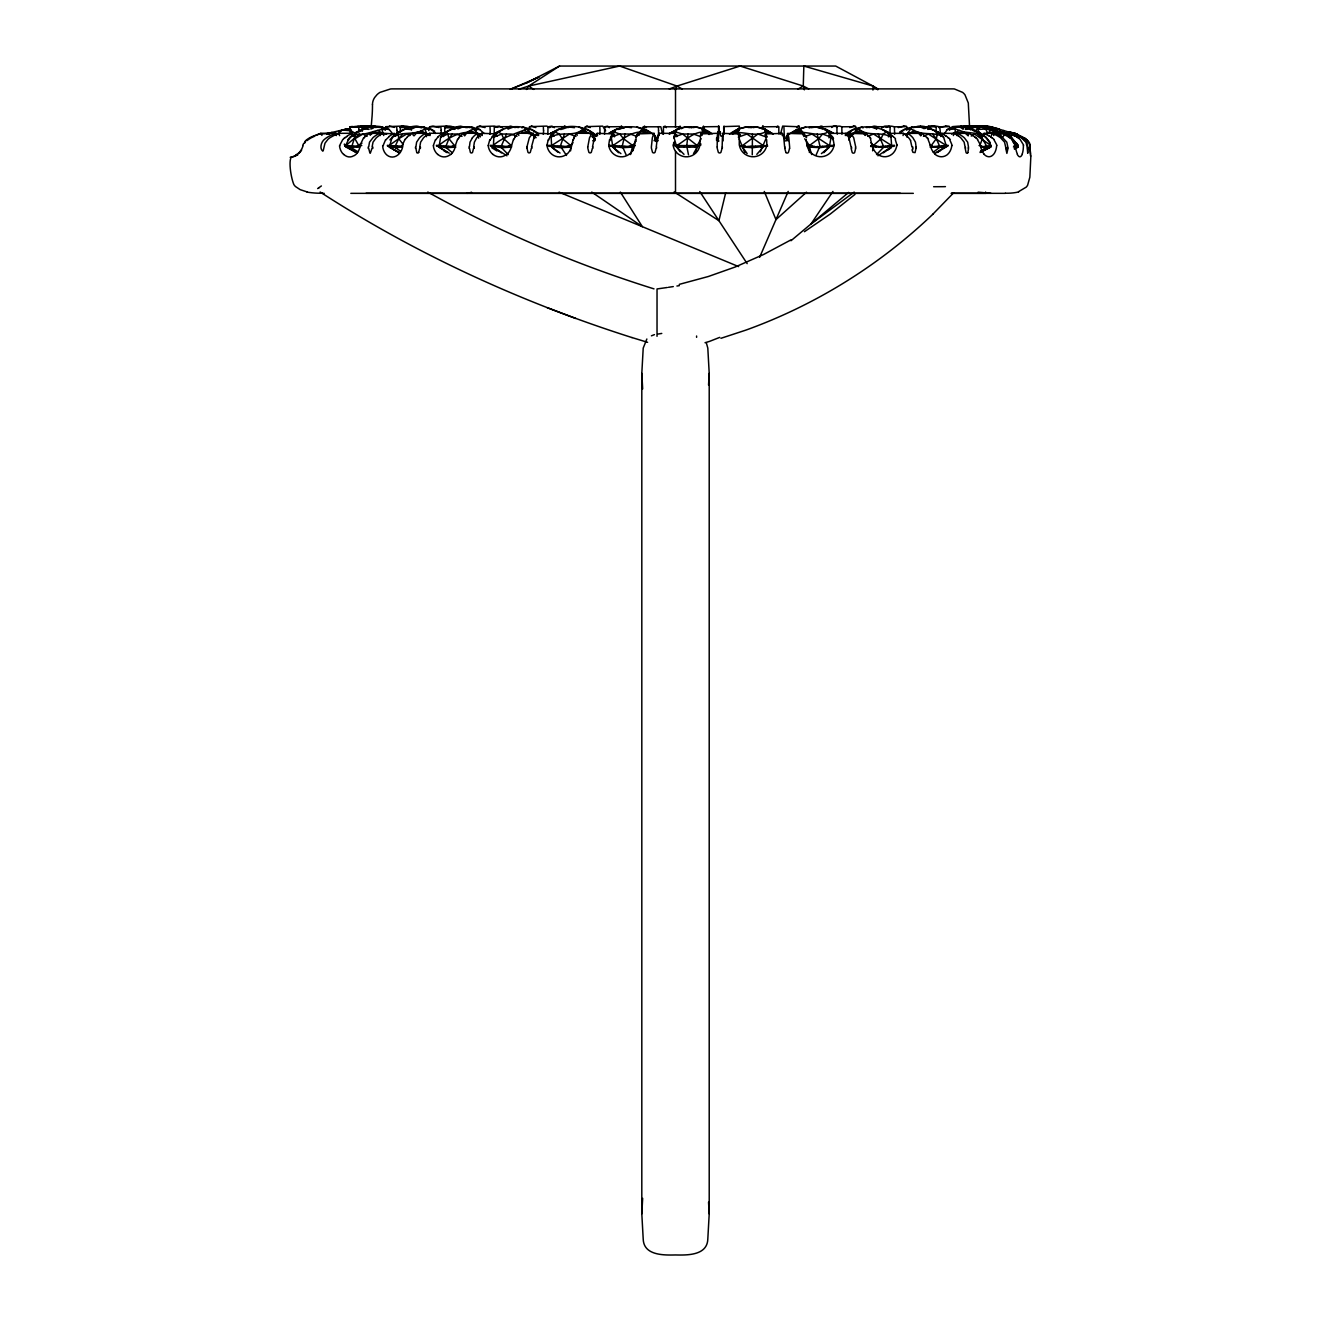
<?xml version="1.0" encoding="UTF-8"?>
<svg xmlns="http://www.w3.org/2000/svg" width="1321" height="1321" viewBox="0 0 1321 1321"><rect width="100%" height="100%" fill="white"/><g stroke="black" fill="none" stroke-linecap="round" stroke-linejoin="round"><path stroke-width="1.5" d="M415.867 146.978L416.627 142.14L419.484 137.896A33.289 21.153 -89.8 0 1 421.366 136.179L422.307 135.436A70.987 45.112 -89.8 0 1 425.593 133.272L426.551 136.707M368.675 146.994L369.517 142.14L373.083 137.549A34.693 24.686 89.7 0 1 374.784 136.212L375.891 135.436A71.961 51.222 89.6 0 1 379.606 133.256L380.266 135.551M724.304 130.185L723.908 134.164M916.097 147.011L915.453 142.156L912.976 137.896A33.603 18.692 89.9 0 0 911.226 136.063L910.499 135.419A71.4 39.713 89.9 0 0 907.808 133.371L921.513 133.355A70.426 44.617 -78.4 0 1 924.221 135.32L925.377 136.311A34.511 21.681 -79.6 0 1 926.335 137.087M822.488 128.5L822.488 126.783L838.191 126.205A41.215 14.729 89.9 0 1 841.527 126.733M678.944 127.691L678.928 128.946M1030.809 156.968L1029.852 177.196L1027.606 185.237A10.948 10.948 0 0 1 1026.202 187.136L1018.541 191.677M744.829 152.509L739.133 138.804M745.061 147.011L745.077 146.119L740.107 145.574L742.534 147.11L752.92 147.655L767.683 146.004M747.653 147.077L745.077 146.119M750.295 147.292L750.295 146.383L765.486 145.574M755.546 147.292L755.546 146.383M760.681 147.011L760.681 146.119M760.269 151.832L766.642 137.12L764.842 129.029C753.152 125.082 739.281 126.139 729.506 134.23M655.711 137.103L654.225 140.819L655.777 138.589L655.431 136.113C642.964 124.488 622.851 123.844 608.998 133.322L616.791 129.029L618.145 129.508M1007.923 148.695L1006.883 153.385L1005.826 148.712M855.727 147.044L853.746 137.896A33.24 11.872 89.9 0 0 852.606 136.063L852.161 135.436M765.371 136.542L765.387 134.263M788.092 140.819L786.606 138.589L787.432 136.707M799.255 130.581L799.403 127.675M855.694 130.581L855.892 127.658M723.627 134.247L724.04 126.222A41.512 1.552 89.9 0 0 723.71 126.965M739.199 130.185L739.281 127.691M783.947 127.262L784.393 138.589M778.845 127.262L778.796 130.35A10.172 1.8 89.4 0 0 779.01 134.015M872.933 90.043L873.032 86.063L835.698 66.05L559.543 66.05L526.303 83.041L510.269 89.333L539.067 77.047L526.303 83.041M804.34 89.845L803.267 86.063L803.845 66.05L873.032 86.063L878.25 89.134M876.847 128.93L876.896 127.658M739.331 136.443L739.38 134.28M739.364 135.502L739.347 136.096A70.574 3.22 -82.7 0 0 739.314 133.966L722.769 133.355A68.857 2.592 89.9 0 0 722.587 135.353L722.554 135.947M827.474 131.406L824.354 129.524L825.642 129.029L828.217 131.951L833.419 133.322C819.565 123.893 799.453 124.554 786.969 136.129L786.556 140.72L785.037 140.918M722.141 146.945L722.422 137.896A33.372 1.255 89.9 0 1 722.537 136.162M968.541 148.546L967.831 152.625M362.301 131.225L361.971 127.278M700.246 139.646L699.866 144.93A5.565 1.998 -77.8 0 1 699.816 145.64A13.887 13.771 -73.3 0 1 694.103 154.441A13.524 13.441 -72.9 0 1 678.73 154.375A13.705 13.623 -62.3 0 1 675.493 151.205L675.51 193.345M656.256 146.928L657.363 137.896A34.66 6.374 89.9 0 1 658.023 135.865L658.172 135.452A68.824 12.649 89.9 0 1 659.063 133.338L675.378 133.355L674.816 134.792M906.784 130.185L907.015 127.675M592.518 146.928L594.334 137.896A35.238 10.948 89.9 0 1 595.523 135.749L595.688 135.452A68.989 21.433 89.9 0 1 597.241 133.322L613.043 133.9M739.298 137.169L739.265 144.914A5.515 2.295 77.4 0 0 739.446 145.624A13.837 13.738 55.1 0 0 745.226 154.359A14.019 13.986 52.9 0 0 760.929 154.359A13.837 13.821 42.7 0 0 766.741 145.624A5.515 2.84 -76.6 0 0 766.923 144.897M834.145 144.881L833.237 139.646M949.667 130.168L949.931 127.658M782.379 133.421L765.387 133.9M972.636 129.92L972.933 127.262M372.076 146.994L373.034 142.14L376.204 137.896A33.603 23.927 89.5 0 1 378.318 136.179L379.375 135.436A71.879 51.189 89.5 0 1 383.073 133.256L394.385 133.9M531.488 146.928L533.948 137.896A35.32 14.878 89.9 0 1 535.55 135.749L535.781 135.452A69.319 29.194 89.9 0 1 537.895 133.322L553.086 133.9M787.465 133.9L786.92 139.382M970.423 129.92L970.72 127.262M473.661 146.961L474.388 142.156L476.699 137.896A33.603 17.668 89.9 0 1 478.351 136.096L479.028 135.436A70.096 36.872 89.9 0 1 481.703 133.289L495.953 133.9M706.289 342.667L707.808 348.1L709.212 373.364L709.212 1213.85L707.808 1239.098C707.263 1255.495 687.366 1255.247 675.51 1254.95C663.637 1255.247 643.74 1255.495 643.211 1239.098L641.808 1213.85L641.808 373.364L643.211 348.1L646.861 339.002M641.808 1213.85L642.667 1198.329M708.551 385.038L709.212 373.364M782.362 133.9L782.247 135.551M419.748 146.978L420.623 142.14L423.463 137.896A33.19 21.103 -89.9 0 1 425.329 136.195L426.287 135.436A70.921 45.112 -90 0 1 429.573 133.272L442.75 133.272L443.526 136.558M916.047 148.398L915.057 152.625L912.943 152.344A4.326 3.517 87.4 0 1 912.497 151.155L912.25 150.148M400.412 131.654L400.197 127.278M570.622 150.842L570.705 145.574L572.984 142.751M841.824 127.262L841.956 134.247M837.052 127.262L836.92 130.35A10.188 3.897 89.3 0 0 837.283 134.148M978.448 130.152L978.234 126.684M786.606 138.589L786.672 137.12M786.87 137.681L787.481 135.799M787.316 140.439L786.887 138.49M809.377 152.509L809.443 145.541L804.704 138.804M811.986 147.011L812.052 146.103L806.834 145.574L809.327 147.11L819.813 147.655L833.287 145.987M814.628 147.077L833.336 145.31M817.253 147.292L817.319 146.383M822.356 147.292L822.405 146.383M827.128 147.011L827.194 146.103M823.759 152.708L829.324 147.11L831.041 137.12L828.217 131.951C817.385 138.061 805.579 129.64 794.466 133.322L800.047 129.029L805.727 126.965M831.388 146.466L831.454 145.574M717.419 136.08L717.468 135.436A68.857 2.543 -89.9 0 1 717.65 133.289L700.972 133.9M855.661 148.48L854.637 152.559A1.684 1.569 87.6 0 1 852.227 152.576L851.153 148.48M925.162 128.5L924.783 126.684M963.158 129.293L963.422 126.799L970.192 126.684A39.63 35.485 -87.7 0 0 961.127 126.139M371.994 148.348L370.359 153.038M501.419 152.856L493.36 147.126L493.856 137.136C503.334 123.447 525.031 124.422 537.597 132.909M663.39 134.247L663.472 127.262M700.378 137.351L700.411 137.054A33.405 3.732 84.3 0 1 700.46 136.79M350.626 134.61L350.973 130.762L347.836 128.731L326.931 133.603M789.562 148.398L788.439 152.46A1.701 1.684 83.7 0 1 785.863 152.476M752.26 154.788L752.458 134.032M419.649 148.348L418.691 152.427M473.562 148.299L472.538 152.377A1.668 1.42 -88.3 0 1 470.375 152.41L469.467 148.299M722.059 148.266L720.919 152.344A1.684 1.684 0 0 1 718.343 152.377L717.22 148.266A32.034 31.407 75 0 1 717.286 146.945M656.174 148.233L655.034 152.328A1.668 1.635 -85.1 0 1 652.508 152.328L651.418 148.233A31.968 31.902 40 0 1 651.369 146.928L652.326 137.896A34.627 6.341 -89.9 0 1 652.987 135.865L653.135 135.452A68.841 12.599 -89.9 0 1 654.044 133.338L637.861 133.9M531.405 148.233L530.315 152.311A1.668 1.519 -87.9 0 1 527.987 152.328L526.996 148.233M592.435 148.216L591.313 152.295A1.668 1.585 -87.1 0 1 588.869 152.311L587.828 148.216A31.902 31.754 -59.5 0 1 587.696 146.928M894.433 127.262L894.647 134.247M804.159 133.867L787.481 133.388A71.367 10.485 89.9 0 1 788.158 135.32L788.389 136.08A33.553 4.937 89.9 0 1 788.852 137.879L789.628 147.011A32.265 32.199 -38.4 0 1 789.611 148.398M985.284 129.293L985.631 126.799L989.479 126.799M804.192 133.421L804.208 133.388A70.574 17.173 -81.3 0 1 805.034 135.386L805.364 136.162M890.172 127.262L889.991 130.35A10.172 5.895 89.2 0 0 890.486 134.197M700.444 136.69L700.609 135.32M766.857 144.914L766.659 139.646M804.109 134.263L803.812 136.542M738.505 135.403L738.472 129.029L731.801 133.322C742.798 130.3 754.357 137.665 765.321 131.968L771.926 133.322L764.842 129.029L773.148 134.23M828.977 137.879L829.538 133.355L845.655 133.355L845.324 135.551M846.794 133.636L845.902 133.784C858.518 124.174 876.781 125 889.809 133.322L886.54 131.951L883.171 134.032L881.057 138.688L873.396 145.541L872.62 150.825M870.622 146.466L875.84 147.011L875.955 146.103L870.737 145.574M875.84 147.011L894.581 145.31M878.415 147.077L880.892 147.292L881.008 146.383M880.892 147.292L885.549 147.292L885.664 146.383M885.549 147.292L887.778 146.383M887.695 147.077L889.776 146.103M883.435 152.84L891.427 147.11L891.625 145.541L890.981 137.12L886.54 131.951L881.619 129.029M877.937 155.795L893.194 145.574M723.066 140.918L722.769 133.355M939.809 127.262L940.585 135.518M936.292 127.262L936.028 130.35A10.188 7.695 89.1 0 0 936.275 132.942M370.986 129.21L372.093 116.05A163.87 163.821 90 0 0 372.489 104.607M604.556 134.247L604.704 127.262M988.405 128.599L988.62 127.262M989.181 128.599L989.379 127.262M688.01 134.032L686.738 146.103L688.489 154.788M716.56 140.439L716.593 137.896M471.382 127.922L471.531 126.948L479.655 129.508L484.13 133.471M990.816 128.401L991.08 126.783L990.023 126.618M889 134.247L888.439 136.889M547.835 134.247L548.017 127.262M865.965 133.867L850.559 133.355M899.601 132.083C910.995 124.24 926.104 126.172 937.91 131.951L936.308 138.688L930.116 147.11L948.181 145.31M932.643 147.011L935.152 146.383M935.037 147.06L937.415 146.383M937.266 147.292L941.295 147.292L941.46 146.383M941.295 147.292L943.211 146.383M943.078 147.06L944.796 146.103M937.084 152.361L945.935 147.11L946.216 145.541L943.574 137.12L937.91 131.951L939.314 133.322M935.218 153.12L947.289 145.558M359.989 145.409L363.539 137.896M866.031 133.421L866.048 133.388A70.525 32.431 -80.3 0 1 867.914 135.336L868.607 136.162M455.299 145.624L457.528 139.283M639.034 135.403L639.678 131.968L642.336 129.029L645.622 129.508L650.328 132.711M635.434 139.663L634.608 144.963A5.565 1.238 -78.5 0 1 634.542 145.64A13.904 13.425 -82.4 0 1 629.044 154.474M903.052 135.551L903.547 133.355L889.132 133.388A70.558 32.414 80.2 0 1 891.543 135.353L892.468 136.162M907.808 133.388L906.85 137.07M865.882 134.247L865.618 135.419M494.12 134.247L494.335 127.278M958.352 135.914L957.576 135.403A71.598 52.823 -89.9 0 0 954.01 133.355L941.625 133.355L940.767 136.525M761.722 128.715L762.696 126.073M991.13 146.466C991.658 144.534 983.732 147.737 981.107 146.103L980.909 147.011L986.242 147.655L990.568 147.11L991.344 145.69M984.69 147.292L984.905 146.383M987.728 147.292L987.926 146.383M989.908 147.011L990.106 146.103M980.066 152.509L990.568 147.11L990.915 145.541C984.921 130.531 965.535 124.785 950.806 127.955L960.004 126.965L962.398 128.665M402.377 145.112L405.035 139.299M447.324 152.377L438.985 147.126L440.653 137.136C447.819 127.708 460.534 126.585 471.531 126.948L480.415 136.657M725.675 192.866L718.921 220.673L674.172 191.925M718.591 126.601L702.921 126.799M723.71 126.601L739.331 126.122L739.463 128.715M956.883 135.551L957.527 133.355L968.739 133.355A70.244 56.39 -72.4 0 1 972.306 135.303L973.412 136.03A35.634 28.517 -74 0 1 975.113 137.136M444.599 134.247L444.88 127.278M954.01 133.421L953.366 135.551M957.51 133.421L957.527 133.388A71.582 52.774 89.9 0 1 960.961 135.303L961.952 135.964A33.735 24.868 89.9 0 1 964.413 137.879L967.666 142.156L968.557 147.457M1013.455 147.011L1018.26 145.558L1008.286 134.032L983.947 126.965L977.094 127.609M1018.26 146.119L1016.724 147.655L1016.163 146.383M1017.038 146.004L1016.41 144.782L1017.847 147.11L1014.396 148.844M1016.724 147.655L1017.137 146.103L1008.286 134.032L995.704 131.968L980.76 126.965L976.533 129.508L985.615 129.029L987.877 133.322L995.704 131.968L1002.705 137.12L1005.083 134.032L1012.266 138.688L1018.26 145.558L1017.847 147.11L1014.346 148.794M1017.451 147.292L1018.26 145.558M921.282 134.263L920.952 135.436M673.826 137.896L674.783 134.924M1014.462 143.51L1014.71 142.618L1016.823 143.328M695.754 152.509L697.207 145.558L701.104 138.804M780.546 133.999L782.659 126.106L799.453 126.799M630.596 154.557L632.742 145.574L635.731 141.347M625.031 134.032L622.274 146.119L626.104 154.788M1007.923 147.556L1006.8 142.156L1002.837 137.896A34.627 31.027 89.8 0 0 999.535 135.799L998.659 135.32A71.45 64.019 89.8 0 0 994.465 133.338L1001.219 133.338A69.963 65.472 -56.9 0 1 1005.562 135.303L1007.378 136.311A34.263 32.084 -61.6 0 1 1008.831 137.186L1009.409 137.582A26.304 24.538 -71.9 0 1 1009.838 137.879L1010.251 138.21M991.46 135.551L992.253 133.338A71.433 64.035 -89.9 0 1 996.43 135.303L997.289 135.782A34.693 31.093 -89.8 0 1 1000.624 137.879L1004.571 142.156L1005.76 147.556M994.449 133.438L993.673 135.551M444.517 134.544L444.203 135.419M636.078 137.219L636.805 135.32M609.542 139.663L608.75 144.963A5.565 3.567 75.4 0 0 608.882 145.624M751.005 127.939L751.335 126.965M1007.973 135.766L1008.914 133.338L1011.572 133.322M968.458 134.247L968.045 135.419M1001.202 133.404L1000.575 135.039M1003.828 130.498L1002.837 133.305L998.544 129.029L991.328 126.948L987.695 127.443M573.165 139.283L571.679 145.624A13.937 12.896 -85 0 1 566.478 154.507M1017.153 135.386L1016.988 135.32A71.251 70.442 -89.7 0 0 1012.381 133.338L1012.365 133.322A71.384 70.558 -89.5 0 1 1017.005 135.303L1018.276 135.947A33.702 33.322 -89.5 0 1 1021.612 137.896M991.163 129.408L998.544 129.029L1013.157 133.338A71.284 70.475 89.5 0 1 1017.781 135.303L1019.036 135.931A33.768 33.372 89.5 0 1 1022.388 137.896L1026.747 142.156L1028.002 147.49M1013.108 133.404L1013.141 133.371A71.417 70.591 89.7 0 1 1017.781 135.303M1014.891 133.537L1023.148 137.153M680.298 151.849L676.781 147.126L673.875 137.12L676.963 129.029C688.621 125.181 702.359 125.924 712.151 133.916M796.629 127.576L798.132 126.089M1012.216 133.718L1011.49 135.551M399.503 152.939L389.332 147.126L392.155 137.136C402.822 126.486 421.564 123.381 434.708 131.208M1022.322 154.062L1022.223 154.342A14.713 4.293 86.8 0 1 1021.81 155.201A15.588 4.574 86.7 0 1 1017.797 155.234A14.68 4.31 86.7 0 1 1017.319 154.375M1014.792 133.817L1014 135.716M776.731 127.262L777.557 126.106L778.73 126.667L763.34 126.799M1012.943 133.883L1012.266 135.551M702.045 135.403L703.185 129.029L705.232 129.508M982.741 136.492L983.848 133.338A70.162 56.473 71.9 0 1 987.86 135.303L988.967 135.931M675.361 89.845L676.979 86.063L740.123 66.05L803.267 86.063L808.7 88.887M759.625 257.314L788.191 191.396M548.232 139.663L547.059 144.996M564.397 134.032L560.401 146.119L566.494 155.465M513.473 139.283L511.59 145.624A13.953 12.236 -86 0 1 506.703 154.54M357.017 152.955L346.185 147.159L345.854 145.591C351.171 128.731 374.091 123.084 389.2 129.491L392.42 133.454M980.083 144.881L982.428 138.688L979.175 131.951L978.201 133.322M816.196 154.788L819.912 146.103L817.237 134.032M610.583 137.219L611.656 135.32M574.14 137.087L575.163 135.419M489.827 139.663L488.308 145.046A5.532 4.392 71.8 0 0 488.39 145.624M618.542 152.724L612.911 147.126L611.243 137.12L615.454 130.498M943.574 137.12C934.74 131.456 923.429 135.799 914.281 130.498L905.991 135.551L912.051 126.965L911.49 127.955M693.508 153.632L697.257 147.126L699.717 145.574L674.503 145.574L676.781 147.126L697.257 147.126M344.731 145.574L356.819 152.724M506.455 134.048L501.32 146.119L501.518 147.688L508.288 154.607M817.996 127.576L820.803 126.139A53.484 16.513 -85.4 0 1 822.289 126.304M526.468 89.481L528.648 86.063L559.543 66.05M943.97 134.478L947.256 129.524L953.712 126.965L955.331 129.029L963.967 131.951L980.809 134.032L985.978 137.12L990.288 142.618M435.418 139.679L433.519 145.079A5.499 4.739 67.9 0 0 433.602 145.624M832.94 191.429L811.061 223.91L854.208 192.073M464.678 135.848L467.386 131.968L473.512 129.029L479.655 129.508M549.833 136.955L551.022 135.419M557.842 152.163L551.699 147.126L551.138 137.136C560.005 121.416 585.153 124.719 596.58 135.799M452.31 134.032L448.925 138.705L445.986 146.119L446.234 147.688L452.228 152.658M514.909 136.938L516.164 135.436A69.237 32.876 83.9 0 1 518.36 133.272L533.238 133.305L534.295 138.127M472.357 137.896L470.028 142.14L469.417 146.961M385.6 139.679L383.321 145.095A5.466 5.003 63.5 0 0 383.371 145.624M347.72 139.894L349.949 137.153L355.778 134.048C367.486 136.063 377.773 127.576 389.2 129.491M849.832 127.576L853.63 126.139M723.297 135.502L723.148 135.683A1.701 1.618 2.5 0 1 720.589 135.7L719.268 130.713M389.877 139.877C398.315 129.541 414.1 136.657 424.602 129.029L431.587 129.508L435.402 133.471M402.674 134.032L398.711 138.705L389.035 145.574L387.334 145.327M414.067 135.848L417.419 131.968L430.382 134.247M756.817 154.342L763.125 147.11M491.858 136.905L493.311 135.436A69.567 32.513 -84 0 1 495.854 133.206M953.646 192.8L932.626 214.431M459.378 136.856L460.847 135.436A69.963 40.34 82.5 0 1 463.621 133.272L477.36 133.289L478.681 138.127M359.345 134.048L345.854 145.591L344.451 144.815M876.533 154.59L883.237 147.655L883.435 146.103L878.333 134.032M990.651 130.498L987.893 133.305L980.793 134.924M305.234 141.05L305.762 140.521A25.793 25.396 -81.8 0 1 312.103 136.608L320.805 133.272L335.303 133.272L336.409 135.568M371.052 134.56L373.612 131.968L386.657 134.247M593.988 139.927L595.011 138.887L592.221 136.657L595.011 138.887L595.177 140.439L592.7 140.736M900.146 133.487L904.241 129.524L910.896 129.029L914.281 130.498M869.218 127.576L874.007 126.139A53.368 27.89 -84.6 0 1 876.533 126.486M364.497 136.938L366.297 135.436M345.854 145.591L357.099 146.152L361.937 143.18M932.824 214.25C879.39 265.306 815.272 305.151 745.721 330.167L720.936 338.308M437.878 136.905L439.612 135.436A70.244 40.125 -82.9 0 1 442.75 133.223M837.233 126.733L837.052 126.899A10.023 3.517 -89 0 0 836.507 127.477M394.5 135.7L401.65 130.498M806.487 192.206L775.972 219.6L764.281 191.446M353.731 135.7L356.455 133.322L356.356 131.968L351.419 147.704L357.958 151.849M949.089 128.715L952.788 126.585L958.683 126.139A53.88 46.351 -77.9 0 1 962.695 126.667L963.422 126.799M343.708 138.54L345.243 137.301M407.281 136.955L407.941 136.41A42.008 29.194 83.9 0 1 408.668 135.832L409.229 135.436A70.987 49.306 84 0 1 412.713 133.239L425.626 133.388M898.28 127.576L903.713 126.122M790.982 240.736L848.676 192.387M821.398 153.616L829.324 147.11M854.951 194.435L830.331 213.985L804.439 231.703M658.585 126.667L660.814 126.783L662.548 133.867M663.621 126.667L665.206 126.139L666.263 127.724M846.051 135.023L853.102 129.524L858.27 129.029L861.639 126.965L863.026 127.955M388.721 136.724L389.183 136.36A41.711 28.567 -83 0 1 389.745 135.964L390.521 135.436A71.384 48.993 -83.4 0 1 394.219 133.206M581.356 130.498L583.288 129.029L587.597 129.508L596.762 136.113L581.356 130.498C572.406 136.74 560.352 131.241 551.138 137.136M933.27 152.196L939.297 147.655L939.578 146.086L936.308 138.688L932.56 134.015M809.443 145.541L818.673 138.688L822.537 134.032L831.041 137.12L833.237 139.861M321.383 185.947L318.691 187.896M521.96 127.922L523.281 126.948L526.584 129.029L535.979 137.78L530.547 133.322L524.107 130.498M357.76 132.381L360.352 130.498M915.354 127.311L920.44 126.965L924.155 128.665M888.224 149.818L891.411 147.605M319.154 187.565L317.634 188.589M792.154 132.727L796.827 129.524L800.047 129.029L802.623 131.951L803.218 135.403M297.836 154.706L297.902 154.673A34.808 21.962 -89.2 0 1 291.297 157.116M436.392 145.327L438.737 145.574C450.676 135.535 466.363 128.154 481.818 134.709M742.551 145.558L757.907 134.032L766.642 137.12M295.887 154.986L296.73 154.375A16.958 10.684 -88.5 0 0 302.988 146.053M882.527 127.064L884.641 126.189A41.859 23.266 -88.4 0 1 889.76 126.552M886.787 127.047L888.917 126.189A41.909 23.316 89.9 0 1 893.987 126.733M490.24 145.327L493.162 145.574C502.905 136.69 515.19 134.015 526.584 129.029L531.802 129.508L538.819 135.006M455.035 129.342L452.013 129.029L443.806 133.322L445.887 131.968L447.869 134.032L448.925 138.705L455.778 147.126L446.234 147.688L436.508 146.02M676.732 145.558C686.854 139.745 696.596 128.22 709.509 133.322L703.185 129.029L696.349 126.965L693.31 127.609M548.116 145.327L551.534 145.574L569.483 134.032L575.923 136.509M938.571 127.559L945.671 126.139M608.931 145.327L612.795 145.574C623.396 139.035 634.344 128.335 647.868 133.322L642.336 129.029L636.722 126.948M328.302 134.362L331.307 132.463L338.407 133.603L341.759 129.97L350.973 130.762L356.109 133.883M971.265 136.08L974.518 134.032L990.915 145.541L980.314 151.618M347.142 136.013L348.298 135.32A71.681 50.198 -70.1 0 1 352.162 133.305L353.12 136.443M959.657 130.498L951.566 134.115M669.252 134.23L677.029 129.508L685.5 126.965L690.206 127.691M980.958 150.776L986.242 147.655L986.589 146.086L982.428 138.688L977.656 134.015M372.126 128.632L375.048 126.932L384.213 127.906L382.182 126.932L382.694 133.322L377.608 130.498M700.345 136.509L693.426 134.032L682.577 134.032L675.741 131.968L669.598 133.322L677.029 129.508M936.853 152.625L940.337 150.611M619.863 126.7L604.671 126.799L607.61 126.139L609.394 127.708M798.016 89.052L803.267 86.063M791.031 239.844L763.488 254.54L735.137 267.024L708.337 276.502L679.242 284.378M443.806 133.322L448.942 130.498M359.626 131.605L364.348 129.029L369.087 129.375M809.212 127.955L811.011 126.965M551.534 145.574L565.504 146.416L570.705 145.574L562.267 138.705L559.328 134.032L554.87 131.968L550.675 133.322L558.733 129.029L561.194 129.508M965.04 127.576L973.61 126.139L971.15 126.089M516.99 136.36L511.277 134.048L501.65 134.048L498.331 131.968L495.127 133.322L503.318 129.029M947.14 146.466L948.065 145.987M959.905 127.41L965.288 126.089L978.894 126.799M981.47 151.766L990.568 147.11M495.144 133.305L500.824 130.498M412.515 128.649L415.983 126.948L421.416 127.543M719.763 337.367L709.806 341.28A149.174 149.174 0 0 1 705.034 342.7M923.445 136.344L928.382 134.032L946.216 145.541M550.692 133.305L556.802 130.498M314.233 136.129L315.108 135.733M585.302 126.667L602.739 126.139L605.645 130.845M926.401 126.932L928.729 126.222M890.981 137.12C881.751 131.307 869.912 136.426 860.731 130.498L846.579 135.568M440.653 137.136L447.869 134.032L456.769 134.032L462.02 136.36M458.057 128.864L462.631 126.948L467.882 127.543M669.615 133.305L676.352 130.498M971.629 127.262L976.896 126.106L989.198 126.502M975.113 127.344L976.681 126.733M315.884 135.403L319.038 134.181M794.482 133.305L801.335 130.498M731.817 133.305L738.703 130.498M867.781 136.344L873.511 134.032L891.625 145.541M335.517 133.272L330.861 135.32A45.096 41.479 88.9 0 0 328.004 136.839L326.37 137.896A20.971 19.303 88.5 0 0 324.966 138.953C321.317 141.231 319.236 148.365 322.687 151.106A1.734 1.106 -88.4 0 0 323.216 150.71L324.983 143.196L327.922 139.366A20.393 18.742 88.9 0 1 329.771 137.879L330.316 137.533A60.469 55.614 88.7 0 1 338.936 133.338L352.162 133.272M562.729 126.667L547.967 126.799L551.93 126.139L554.391 127.691M651.418 335.831L654.44 334.626M493.856 137.136L501.65 134.048L503.714 138.705L511.326 145.574L511.541 147.126L501.518 147.688L490.322 146.02M343.064 130.234L347.836 128.731L351.006 129.557M930.281 126.766L932.197 126.238M669.301 88.986L676.979 86.063L682.247 89.052M508.502 128.864L513.654 126.948L518.641 127.543M805.216 136.492L811.953 134.032L829.423 145.541M611.243 137.12L619.747 134.032L630.315 134.032L637.036 136.509M673.875 137.12L682.577 134.032L697.207 145.558M319.368 134.065L330.977 133.371M738.29 137.12L746.992 134.032L763.142 145.558M529.49 126.667L546.762 126.089L549.718 127.691M563.06 128.864L568.674 126.948L574.519 127.691M893.079 146.466L894.499 146.004M518.872 89.217L528.648 86.063L619.648 66.05L676.979 86.063M619.747 128.996L626.154 126.948L631.521 127.691M977.078 126.634L976.087 126.948A10.056 9.841 -74.3 0 0 974.733 127.576M508.139 126.667L494.285 126.783L499.272 126.139L502.294 127.708M972.883 126.783L980.248 126.139A54.409 53.022 -71.5 0 1 981.998 126.205M477.261 126.667L494.302 126.089L497.637 127.394M454.49 127.708C447.291 122.969 434.824 130.531 457.627 126.667A53.748 32.53 89.3 0 1 460.649 126.172L466.197 127.576M608.998 133.322L614.133 131.968L619.747 134.032L623.562 138.705L632.742 145.574L635.351 145.591M338.704 131.373L341.611 130.614M904.802 134.247L908.485 133.322M644.4 126.122L646.431 127.592M326.782 134.247L330.267 133.421M385.914 126.667L402.426 126.073L407.066 127.41M1005.942 132.86L1009.855 131.968L1017.071 134.032L1021.331 137.533L1016.757 134.032L1009.095 131.968L1004.406 132.975M438.737 145.574L450.61 146.416L455.514 145.574M493.162 145.574L506.224 146.416L511.326 145.574M612.795 145.574L627.508 146.4L632.742 145.574M367.089 136.377L362.912 134.048L354.936 138.722L359.642 147.159L346.185 147.159M366.924 126.766L371.366 126.667A55.086 43.593 79.2 0 1 374.784 126.056L380.431 126.552L383.982 128.698M913.075 127.625L916.246 126.965M389.035 145.574L401.799 146.136L401.964 147.027L395.54 147.688L387.466 146.02M621.332 126.122L624.123 127.922M961.143 126.288L959.36 126.7A10.469 9.874 65.6 0 0 958.468 126.915M364.794 126.601L349.636 126.783L359.048 126.7A46.252 42.52 89 0 1 367.337 126.04L372.819 127.51M369.104 126.783L362.499 126.667A44.187 40.604 85.9 0 1 371.498 126.106L375.725 127.262M752.937 127.625L756.801 126.965L765.437 129.524M361.888 126.783L369.484 126.073L375.015 127.097A10.766 10.419 -13 0 1 375.94 127.592M950.806 127.955L956.85 126.965M658.106 334.031L661.771 333.437M676.913 286.03L679.341 285.65M587.003 126.122L590.14 127.592M673.281 286.591L668.443 287.317M570.854 147.126L560.55 147.688L548.198 146.02M908.501 133.322L917.666 131.951L920.754 135.832M667.221 287.499L657.032 288.952L657.032 336.31M291.214 157.232C288.506 161.608 290.967 177.691 293.856 184.544A11.229 11.229 0 0 0 295.491 186.542L300.164 189.646L307.132 191.925M632.891 150.726L632.858 147.126L622.389 147.671L608.964 146.004M810.978 127.708L816.312 126.965L822.735 129.012M978.811 127.443L982.362 126.965M564.694 126.122L568.344 127.592M350.709 126.684L349.768 127.278A16.975 16.645 71.4 0 1 350.494 130.3L350.362 132.331A7.001 6.985 -5.2 0 1 350.263 132.81M350.527 126.7L351.485 126.799M350.841 126.667L352.492 126.469M866.345 127.559L871.315 126.965L876.483 128.88M531.719 126.122L535.847 127.592M978.745 127.543L983.947 126.965M479.985 126.122L485.055 127.592M927.722 129.359L931.156 129.029L937.679 132.463M979.158 126.238L982.312 126.073M703.482 126.073L704.093 127.576M290.191 157.348L290.257 157.348A36.328 23.151 89.1 0 0 295.937 155.201M733.832 133.636L731.95 133.784L737.085 129.524L745.886 126.965L749.304 127.625M965.337 129.392L970.539 129.029L975.129 131.605M947.256 129.524L955.331 129.029L955.033 133.322L963.967 131.951L968.21 135.832M988.224 129.326L993.326 129.029L998.065 132.249M389.563 126.089L394.748 127.394M680.034 126.073L681.586 128.715M1014.875 133.322L1013.603 133.322L1015.271 133.438M981.536 126.073L979.455 126.139L983.369 126.106M989.809 126.799L990.948 126.766M1005.38 193.345L951.384 193.295M1011.292 133.338L1012.365 133.322M747.669 146.383L750.295 146.383M643.129 126.799L658.436 126.799M663.456 126.799L678.944 126.799M841.857 126.799L855.628 126.667M890.222 126.799L876.566 126.684M894.713 126.799L906.619 126.667M925.311 126.799L936.044 126.733M939.875 126.799L949.485 126.684M366.346 135.551A71.466 49.075 68.9 0 1 369.682 133.322L379.622 133.371M718.343 133.289L720.886 133.289M575.147 135.336A68.775 25.495 84.1 0 1 576.798 133.272L592.386 133.322L594.235 140.637M984.36 133.338L992.253 133.338M366.049 193.295L900.311 193.295M350.825 193.345L913.323 193.345M951.269 193.345L986.077 193.345L985.565 192.024M990.915 193.295L978.101 192.172M324.19 193.345L322.06 193.328M991.328 126.948L999.303 129.029M359.312 145.591L361.772 145.607M358.156 126.073L365.752 127.113M933.633 186.723L942.699 186.69A64.135 2.064 1.1 0 0 945.44 186.624M988.091 126.37L982.609 126.106M984.624 126.089L984.442 126.089A22.424 22.341 78.4 0 0 979.555 126.387A22.259 22.16 -77.1 0 1 984.426 126.139L985.516 126.271L983.683 126.172M920.473 126.089L921.398 126.139A53.451 37.021 -83.2 0 1 924.733 126.568M717.848 131.72L720.325 131.819M889.66 147.011L891.427 147.11M944.631 147.011L945.935 147.11M367.865 126.156L367.288 126.122A48.778 44.848 89 0 0 359.262 126.717M410.781 129.508L405.25 129.029L397.159 133.322L398.067 131.968L398.711 138.705L395.26 146.119L395.54 147.688L400.346 151.073M707.098 133.305L710.781 133.784L706.619 130.581M812.052 146.103L814.677 146.383M984.739 126.271L986.589 126.387M875.955 146.103L878.498 146.383M345.97 129.458L350.082 129.92M985.796 126.387L987.646 126.519M593.245 133.619L594.566 135.32M989.198 126.502L990.04 126.618M986.837 126.519L988.769 126.684L987.86 126.667M521.613 131.968L538.291 135.551L537.895 133.355M980.232 126.255A54.062 52.543 -60 0 1 984.806 126.766L985.218 126.733M579.407 131.968L588.043 133.322L583.288 129.029L578.829 126.948M378.599 126.948L384.213 127.906M419.979 126.948L423.347 127.609M1014.825 147.077L1015.915 147.292M935.763 126.667L935.714 126.667A40.885 30.119 -88.3 0 0 928.729 126.122M1013.686 146.119L1015.007 146.4M467.073 126.948L469.946 127.609M344.798 129.342L350.973 130.762M932.808 146.103L930.397 145.541A13.788 10.139 84.1 0 0 935.235 154.227M979.043 145.541L981.107 146.103M632.016 337.565L647.604 342.321M653.994 288.87C575.56 264.382 499.635 231.918 427.789 192.073M1013.356 142.618L1015.535 143.328M632.032 337.582C522.406 302.757 416.742 254.59 320.144 192.007M547.175 307.677L575.725 318.444M702.574 130.498L709.493 133.305M765.09 130.498L771.91 133.305M641.015 130.498L647.851 133.305M559.08 192.156L738.621 266.594M826.929 130.498L833.402 133.305M470.458 130.498L480.415 136.657M884.079 130.498L889.793 133.305M409.824 135.584L406.686 134.032L398.711 138.705L403.054 144.204M421.003 130.498L429.028 135.551M1014.792 135.964L1013.471 135.32A69.782 65.472 56.4 0 0 1008.914 133.338M389.332 147.126L399.536 152.708M353.632 150.627L357.198 152.642M655.843 141.496L654.044 133.371M393.79 149.603L399.058 152.642M369.863 152.922L368.691 148.348M438.985 147.126L449.256 153.137M934.541 130.498L937.712 132.381M443.658 150.611L447.076 152.642M860.731 130.498L858.27 129.029L848.825 137.78L854.274 133.322L863.191 131.951L864.974 135.403M1017.054 137.252L1018.508 138.21M491.808 147.737L497.059 151.007M493.36 147.126L506.934 155.795M1024.006 137.681L1024.32 137.896A16.826 16.711 -27.3 0 1 1028.134 141.198L1028.068 141.264M655.777 138.011L654.176 135.287L655.777 138.589M528.648 86.063L533.734 89.432M1024.32 137.896L1024.254 137.846A16.826 16.628 82.5 0 1 1028.035 141.281M1009.095 131.968L1013.653 135.056M1003.432 131.968L1011.011 137.12L1015.436 143.989M591.742 192.09L642.369 226.684L620.358 192.09M991.014 137.235L992.335 138.21M410.947 127.708C404.424 123.266 389.53 129.722 411.789 126.667A54.095 38.276 -89 0 1 415.273 126.172L416.264 126.073A19.32 13.326 84.6 0 1 421.366 127.691M551.699 147.126L560.038 153.038M1021.595 137.896L1025.955 142.156L1027.243 147.49M946.001 136.146L944.961 135.403A70.558 44.683 78.1 0 0 941.609 133.371M439.1 127.559L432.925 126.122A53.814 36.261 -88.1 0 0 429.556 126.816L446.102 126.089L450.511 127.708M873.032 86.063L877.805 89.778M1016.906 134.032L1021.298 137.533M975.063 137.235L976.186 138.21M612.911 147.126L620.903 153.632M1006.685 134.032L1012.266 138.688M974.865 130.498L977.078 132.381M906.966 136.063L906.123 135.32A71.417 39.762 -89.9 0 0 903.547 133.371M425.032 127.939L423.991 126.948L426.6 133.322M515.223 127.592L510.699 126.122A53.847 26.849 89.9 0 0 508.156 126.882M676.781 147.126L683.997 154.342M1011.869 139.646L1014.924 144.897A5.433 3.567 74.7 0 1 1015.106 145.624M993.92 139.63L996.711 144.831A5.482 5.35 -15.5 0 1 996.728 145.624M870.886 142.734L873.396 145.541M690.933 126.965L691.775 127.939M977.507 139.646L979.769 143.774M949.749 139.646L951.962 144.881A5.482 5.053 -58.4 0 1 951.946 145.624M787.415 138.887L788.142 139.91M742.534 147.11L747.158 153.616M785.896 152.46L784.74 148.381M699.767 191.545L747.158 263.639M831.487 136.146L831.058 135.485A70.574 17.09 81.1 0 0 829.538 133.454M718.129 141.512L717.65 133.421M928.151 139.646L930.166 144.897M895.291 139.646L896.926 144.897M321.928 135.403L320.838 133.338M1013.901 142.239L1014.396 143.262M416.726 152.427L415.9 148.348M718.872 126.122L719.185 129.194M910.532 140.653L911.936 147.011M870.589 139.646L872.174 145.624M383.751 135.551L383.09 133.338M413.374 135.485L413.011 134.313M370.227 135.27L369.665 133.322M809.327 147.11L811.705 154.557M394.913 135.848L394.484 134.296M430.151 135.551L429.589 133.338M464.166 135.436L463.853 134.296M482.182 135.551L481.719 133.371M518.823 135.469L518.559 134.313M765.833 135.32L766.064 136.426M357.099 146.152L357.297 147.06M352.971 146.433L353.169 147.341M349.537 146.433L349.735 147.341M346.895 146.152L347.093 147.06M345.177 145.607L345.375 146.515M344.401 144.022L344.864 146.037M496.316 135.848L496.019 134.296M397.324 146.4L397.489 147.308M393.476 146.4L393.641 147.308M390.339 146.136L390.521 147.027M388.093 145.591L388.258 146.499M577.178 135.469L576.963 134.313M477.376 133.322L477.393 133.438A70.145 36.856 -90 0 0 474.685 135.419L474.008 136.08A33.636 17.668 -89.9 0 0 472.357 137.896M806.883 144.897L806.173 139.646M453.037 146.136L453.186 147.027M448.248 146.4L448.397 147.308M443.972 146.4L444.104 147.308M440.322 146.136L440.471 147.027M437.466 145.591L437.614 146.499M553.35 135.848L553.136 134.296M385.451 127.278L385.732 129.491M533.238 133.305L533.238 133.355A69.369 29.161 -89.9 0 0 531.125 135.436L530.893 135.716A35.386 14.878 -89.9 0 0 529.275 137.879L526.947 146.928M597.521 135.551L597.241 133.404M1030.694 156.291L1030.562 155.052L1030.677 156.142M638.06 135.469L637.911 134.296M508.767 146.136L508.882 147.044M503.73 146.416L503.846 147.308M499.09 146.416L499.222 147.308M494.995 146.136L495.111 147.044M491.61 145.591L491.726 146.499M396.713 127.278L396.961 130.35M429.127 127.691L429.308 129.375M476.947 127.675L477.112 129.359M440.9 127.278L441.115 130.35M592.386 133.355L592.386 133.438A69.006 21.4 -89.9 0 0 590.834 135.436L590.652 135.733A35.221 10.915 -89.9 0 0 589.48 137.879L587.779 146.928M969.597 127.394L968.376 104.607A15.835 15.786 -90 0 0 968.293 102.972L964.974 94.798A15.687 15.654 -81 0 0 962.613 92.387L954.456 88.969A15.423 15.406 -62.2 0 0 952.821 88.887L392.618 88.887A25.677 25.677 0 0 0 390.504 88.969L379.969 92.387A18.643 18.643 0 0 0 376.98 94.716L374.636 97.539A13.16 13.144 0 0 0 372.456 104.607M596.134 135.287L595.408 134.61M568.096 146.136L568.195 147.027M562.911 146.4L563.01 147.308M558.023 146.4L558.123 147.308M553.565 146.136L553.664 147.027M549.734 145.591L549.833 146.499M457.149 126.783L457.281 128.533M529.226 127.691L529.374 129.375M490.008 127.278L490.174 130.35A10.089 4.987 89.6 0 1 489.876 134.313M358.866 129.475L358.767 128.599A22.936 21.268 89.6 0 0 358.602 127.262M613.175 135.436L613.076 134.296M411.31 127.675L411.442 130.185M965.222 148.53L966.08 152.609A1.684 1.156 88.8 0 0 967.847 152.642M585.12 127.691L585.236 129.375M659.229 135.551L659.063 133.371M1030.529 154.607L1030.281 151.122M1030.496 154.375L1030.165 149.339M701.088 135.436L701.005 134.28M543.36 127.278L543.492 130.35M655.464 138.49L655.513 139.399M654.935 135.799L655.001 136.707M654.919 138.887L655.018 140.439M643.195 127.691L643.294 129.359M630.134 146.119L630.2 147.027M624.866 146.4L624.932 147.308M619.78 146.4L619.846 147.308M615.025 146.119L615.074 147.027M610.781 145.591L610.847 146.482M1029.868 145.624A5.515 4.557 68.7 0 0 1029.753 144.815A5.499 4.64 67.8 0 1 1029.967 145.624L1029.967 146.334M1029.984 146.681L1030.099 148.365M1030.231 150.577L1030.05 147.704M965.156 147.44L964.148 142.156L960.879 137.896A34.693 25.611 -89.9 0 0 958.352 135.914M708.551 1202.209L709.212 1213.85M641.808 373.364L642.667 388.919M599.833 127.262L599.949 130.35A10.073 2.758 89.7 0 1 599.8 134.346M507.809 127.675L507.858 128.946M851.054 147.044L848.974 137.896A34.329 12.302 -89.9 0 0 847.785 135.964L847.372 135.403A71.516 25.611 -89.9 0 0 845.638 133.371M702.97 127.691L703.036 129.359M1027.292 148.613L1027.721 153.286L1028.019 148.613M784.657 147.011L783.749 137.896A33.421 4.937 -89.9 0 0 783.303 136.096L783.105 135.419A69.072 10.205 -89.9 0 0 782.379 133.388M717.154 146.945L717.303 137.896A33.355 1.222 -89.9 0 1 717.419 136.129M709.03 133.619L709.063 134.527M694.648 146.119L694.681 147.027M689.38 146.4L689.413 147.292M684.162 146.4L684.195 147.292M679.126 146.119L679.159 147.027M562.449 127.691L562.482 128.946M658.452 127.262L658.502 130.35M675.427 135.617L675.394 134.28M763.406 129.359L763.356 127.675M619.714 127.691L619.731 128.946M723.66 127.262L723.677 129.475M718.541 127.262L718.541 138.441M696.596 335.996L696.596 337.334M675.51 88.903L675.51 127.394M322.06 193.229A81.621 81.621 0 0 1 307.099 192.106M1018.607 191.974A51.602 51.602 0 0 1 1005.38 193.196M973.61 126.304A53.583 49.009 72.9 0 1 977.012 126.717M976.169 127.394A9.841 9.808 35.5 0 1 976.797 127.08M1028.167 141.908A7.662 6.721 65.9 0 1 1029.554 144.864M1028.597 141.562A7.645 7.299 67.4 0 1 1030.099 144.749M976.368 127.741A9.841 9.429 -14.5 0 1 976.979 127.443M1010.317 138.127A18.676 17.256 -80.5 0 1 1011.952 139.547M1017.352 154.012A13.705 3.682 85.9 0 1 1015.271 145.459M1023.412 145.558A13.722 4.013 86.7 0 1 1022.272 153.847M1023.494 145.624A5.466 5.168 51.5 0 0 1023.428 144.848L1020.258 139.63A18.676 18.362 83.7 0 0 1018.557 138.144M1014.842 135.848A35.617 33.884 60.8 0 1 1017.12 137.12M973.627 125.974A53.451 49.306 79.8 0 1 978.167 126.486M976.285 138.028A18.709 14.366 -84.7 0 1 977.639 139.432M980.149 144.864A5.449 2.229 77.2 0 1 980.298 145.64M984.178 154.194A13.755 7.596 85.2 0 1 980.43 145.541M984.128 154.342A15.125 8.719 86.3 0 0 993.623 154.309A13.771 7.926 86.1 0 0 996.661 145.607M992.434 138.061A18.725 16.43 87.9 0 1 994.036 139.465M989.033 135.733A36.063 29.64 75.2 0 1 991.097 137.021M945.671 125.957A53.286 40.802 84.4 0 1 949.419 126.42M926.648 137.549A26.387 16.1 -83.2 0 1 926.913 137.863M927.094 137.45A19.188 11.542 -84.5 0 1 928.448 139.134M930.232 144.864A5.466 1.007 78.2 0 1 930.397 145.64M935.169 154.359A14.415 11.03 86.3 0 0 937.382 155.812A14.96 11.476 86.7 0 0 946.53 155.218A14.283 10.981 86.3 0 0 947.619 154.375A13.771 10.601 85.9 0 0 951.814 145.591M948.296 137.516A19.204 13.722 89 0 1 949.997 139.217M947.801 137.549A26.42 17.685 83 0 1 948.148 137.846M946.051 135.964A35.37 22.936 80.2 0 1 947.388 136.988M915.321 127.196A18.874 13.028 -89.3 0 1 920.473 126.172M903.713 125.974A53.22 31.308 86.9 0 1 906.619 126.387M868.673 135.964A35.32 16.083 -81 0 1 869.416 136.971M869.598 137.533A26.42 11.41 -84.2 0 1 869.779 137.83M869.978 137.169A19.204 8.108 -85.3 0 1 870.919 138.821M877.656 154.293A13.804 11.889 82.1 0 1 872.339 145.591M877.639 154.326A14.465 12.764 84.6 0 0 891.807 154.342A13.804 12.219 84.4 0 0 896.777 145.607M896.959 144.897A5.499 4.557 -68.9 0 1 896.893 145.624M894.234 137.334A19.188 10.502 89.3 0 1 895.572 139.019M892.501 135.898A35.188 16.694 82 0 1 893.508 136.922M853.63 125.957A53.418 21.797 87.6 0 1 855.628 126.288M855.529 131.406A9.115 6.291 -87.6 0 1 855.529 130.564M852.062 135.32A71.532 25.561 89.9 0 0 850.41 133.371L849.882 136.707A10.188 3.913 89.6 0 1 848.676 139.96M805.463 135.716A35.172 8.372 -82 0 1 805.793 136.724M806.091 136.294A19.188 3.864 -85.7 0 1 806.553 137.764M806.966 144.914A5.499 1.338 78 0 0 807.098 145.607A13.821 13.21 76.3 0 0 812.894 154.326A14.432 13.97 79.9 0 0 828.399 154.342A13.804 13.392 79.1 0 0 834.013 145.624M834.195 144.881A5.499 3.765 -74 0 1 834.096 145.624M832.626 136.905A19.204 6.456 89.3 0 1 833.501 138.507M832.313 137.483A26.42 7.414 84.9 0 1 832.478 137.78M831.487 135.65A35.386 9.115 82.7 0 1 832.114 136.657M798.363 125.99A53.401 9.891 87.8 0 1 799.271 126.023M799.056 131.423A9.098 4.574 -88.1 0 1 799.056 130.581M739.512 135.056A33.966 1.354 -83.3 0 1 739.496 135.683M766.428 135.535A19.155 2.427 89.6 0 1 766.824 136.707M766.246 136.69A26.8 1.965 85.6 0 1 766.329 137.087M765.965 135.221A34.082 1.8 83.7 0 1 766.114 135.881M765.453 134.032A70.674 2.939 82.5 0 1 765.916 136.063M762.811 126.436A53.368 5.251 -86.6 0 1 763.29 126.073M740.338 134.874A9.858 1.47 -83.6 0 1 740.371 134.395M673.809 144.749A16.76 2.246 -85.8 0 1 674.255 141.941M673.66 145.194A7.596 2.493 83 0 1 673.66 142.618M673.083 144.947A5.548 2.972 76.6 0 0 673.198 145.624A14.102 14.036 -34.7 0 0 675.328 150.957M700.757 145.227A19.105 0.859 89.8 0 1 700.79 143.791M700.46 138.755A27.18 2.543 86.1 0 1 700.493 138.193M700.559 134.99A70.707 8.405 83.6 0 1 700.906 133.091M702.937 129.689A53.368 3.88 -87.4 0 1 703.333 128.203M679.126 127.724A53.385 8.273 89.3 0 1 679.853 126.717M702.095 129.722A9.924 2.477 89 0 1 702.111 130.317M676.748 136.657A10.205 2.708 -84.2 0 1 676.732 134.478M643.327 127.394A53.418 11.493 -87.9 0 1 644.4 126.502M619.962 127.13A53.484 15.158 89.6 0 1 621.332 126.337M611.656 135.105A70.872 17.503 -84.2 0 1 613.01 133.157M610.302 138.309A27.708 7.183 -85.4 0 1 610.616 137.615M609.807 140.769A19.088 5.201 -86.6 0 1 610.434 138.986M608.75 145.64A13.904 13.639 -69.4 0 0 614.133 154.441A13.26 12.847 -82.8 0 0 628.978 154.375M635.797 141.264A19.088 3.583 89.8 0 1 636.128 139.465M635.962 138.325A27.708 6.456 86.2 0 1 636.161 137.632M636.755 135.122A70.789 18.015 84 0 1 637.762 133.19M642.402 129.607A9.908 3.831 89 0 1 642.435 130.614M614.529 136.823A10.337 3.765 -85 0 1 614.348 134.56M585.319 127.08A53.534 18.015 -88.1 0 1 587.003 126.321M562.763 126.965A53.633 21.202 89.9 0 1 564.694 126.255M551.022 135.27A68.89 25 -84.3 0 1 553.004 133.206M549.288 138.358A28.847 10.618 -84.8 0 1 549.899 137.401M548.496 140.422A19.105 7.348 -86.5 0 1 549.371 138.622M547.175 145.624A5.548 4.013 73.9 0 1 547.109 145.013M546.993 145.657A13.92 13.243 -76.9 0 0 552.112 154.458A13.111 12.219 -85.4 0 0 561.442 156.621A13.21 12.285 -87.8 0 0 566.412 154.408M573.38 139.943A19.617 6.324 88.9 0 1 573.892 138.523M573.842 138.243A28.269 9.974 86.3 0 1 574.239 137.417M584.394 129.557A9.908 4.937 89.1 0 1 584.443 131.307M554.16 136.046A9.941 5.201 -82.9 0 1 554.077 135.386M529.506 126.965A53.715 23.795 -88 0 1 531.719 126.255M490.041 140.274A25.264 11.922 -84.5 0 1 491.99 137.516M492.964 154.491A13.92 12.682 -80.3 0 1 488.159 145.657M506.587 154.375A13.094 11.592 -86.3 0 1 493.014 154.425M513.671 139.762A19.666 8.454 88.9 0 1 514.397 138.342A28.946 13.276 86.1 0 1 515.008 137.235M528.598 129.508A9.908 5.895 89 0 1 528.648 131.324M497.092 136.162A9.858 6.093 -82.3 0 1 496.977 135.469M477.277 126.915A53.831 29.277 -87.5 0 1 479.985 126.238M437.961 137.202A29.359 16.925 -83.6 0 0 436.97 138.21A19.237 11.443 -85.8 0 0 435.649 140.109M437.779 154.524A13.92 11.839 -82.4 0 1 433.305 145.673M450.61 154.359A13.359 10.931 -86.8 0 1 437.845 154.441M455.481 145.673A13.887 11.245 -86.6 0 1 450.725 154.574M457.71 139.646A19.765 10.518 88.5 0 1 458.635 138.243M458.618 138.177A29.491 16.496 85.3 0 1 459.493 137.12M476.402 129.475A9.941 6.803 88.6 0 1 476.468 130.597M385.765 139.993A26.156 17.966 -83.4 0 1 388.82 137.054M402.888 145.723A13.078 10.205 -83.6 0 1 392.271 157.067A13.078 10.205 -83.6 0 1 382.628 145.739M402.327 145.624A5.565 1.668 -78.4 0 1 402.426 145.128M405.167 139.531A19.848 13.193 89.1 0 1 406.373 138.111A29.293 20.063 86 0 1 407.347 137.087M428.731 129.458A9.858 7.81 89.3 0 1 428.797 130.614M395.59 136.344A9.858 7.876 -79.6 0 1 395.392 135.634M385.914 127.344A52.113 32.166 -78.5 0 1 389.546 126.502M345.359 137.681A35.799 25.561 -72 0 1 347.241 136.36M343.757 138.639A18.461 14.779 -84.7 0 0 342.651 139.745L339.959 144.914A5.284 5.086 43.6 0 0 339.976 145.624M343.724 154.54A13.854 9.66 -84.5 0 1 339.48 145.789M343.774 154.408A17.206 11.195 -88.4 0 0 353.747 155.762L354.358 155.581A14.085 9.115 -87.8 0 0 360.253 145.739M363.754 138.292A30.466 19.666 81.2 0 1 364.679 137.301M385.088 129.574A10.188 7.695 86.7 0 1 385.154 130.317M373.265 126.42A52.213 41.512 75.5 0 1 375.164 126.255M352.525 126.799A66.777 65.753 -40.2 0 1 357.826 126.37M364.794 126.651A13.193 13.094 76.9 0 1 367.684 127.443M302.707 145.64A7.216 5.119 -59.9 0 1 303.417 143.873M303.913 143.494A11.146 9.577 -57.6 0 1 305.547 141.413M365.653 127.41A12.236 11.724 43.9 0 1 366.544 127.774M307.083 140.587A26.172 25.644 19.9 0 1 314.332 136.393M304.672 143.081A10.287 9.23 -61.2 0 1 305.432 141.941M301.65 150.033A16.678 9.643 -84.6 0 1 298.728 153.401M349.751 127.278A17.123 16.694 71.8 0 1 350.28 129.97M368.212 148.398A32.942 27.791 -84.4 0 1 368.196 147.011M372.869 147.027A32.678 17.867 -86.7 0 1 372.786 148.447M397.076 130.35A10.073 6.902 89.2 0 1 396.118 135.452M415.521 148.365A32.216 28.996 -83.3 0 1 415.488 146.994M418.707 152.443A1.668 1.304 -88.6 0 1 416.693 152.443M420.458 147.027A32.331 20.971 -86.3 0 1 420.359 148.431M441.231 130.35A10.089 6.11 89.8 0 1 440.719 134.296M469.203 148.332A32.282 30.631 -80.7 0 1 469.153 146.978M474.272 146.994A32.298 23.993 -85.9 0 1 474.173 148.365M526.831 148.249A31.853 31.176 -75.6 0 1 526.782 146.928M532 146.945A31.902 26.123 -85.1 0 1 531.901 148.266M543.591 130.35A10.073 3.88 89.7 0 1 543.261 134.313M592.947 146.945A31.902 28.022 -84.2 0 1 592.848 148.249M656.587 146.945A31.952 29.822 -82.3 0 1 656.504 148.266M656.834 139.646A16.298 3.435 87.3 0 1 655.926 141.347M658.238 140.208A16.067 3.567 81.2 0 1 657.181 141.264M658.568 130.366A10.106 1.486 89.7 0 1 657.941 138.672M722.356 146.961A32.018 31.242 -77.3 0 1 722.273 148.282M718.409 126.403A10.75 1.486 80.3 0 1 718.674 126.139M718.607 132.546A42.718 1.602 -88.9 0 1 718.872 129.722M717.914 136.311A16.298 1.057 87.4 0 1 717.881 137.632M718.872 141.116A15.984 1.238 81.7 0 1 718.393 139.96M785.021 148.365A32.365 30.135 82 0 1 784.938 146.994M785.153 138.936A15.753 2.262 -87.3 0 1 784.823 136.459M851.632 148.431A32.893 27.114 84.9 0 1 851.533 147.027M855.562 147.044A32.909 32.298 75.8 0 1 855.513 148.464M831.735 127.51A9.858 3.633 88.4 0 1 832.081 127.064L833.419 126.205A41.199 14.696 -88.7 0 1 836.787 126.453M906.949 136.129A25.693 14.316 -89.9 0 1 910.598 140.521M912.976 148.976A28.798 19.534 86.1 0 1 912.811 146.978M912.431 150.115A16.248 12.45 86.3 0 1 912.299 149.058M915.734 147.011A32.497 29.706 83.2 0 1 915.701 148.381M886.226 127.477A9.891 5.449 -88.7 0 1 886.787 127.031M881.949 127.493A9.891 5.614 88.1 0 1 882.511 127.047M965.519 148.48A30.565 16.001 86.7 0 1 965.453 147.424M968.326 147.44A30.416 24.372 85.5 0 1 968.31 148.53M932.197 126.089A40.637 29.97 89.9 0 1 939.231 126.75M928.746 127.311A10.386 7.629 -88.9 0 1 930.248 126.552M925.179 127.245A10.304 8.471 75.6 0 1 926.351 126.717M1006.189 148.613A31.308 7.728 87.2 0 1 1006.123 147.506M1007.56 147.539A31.374 18.56 86.7 0 1 1007.576 148.662M1027.622 147.836A31.044 1.552 87.3 0 1 1027.688 149.29M1027.589 147.457A30.994 10.122 87.2 0 1 1027.622 148.53M367.899 126.271A12.368 11.377 90 0 1 372.638 127.46M339.646 135.65A13.375 12.384 89.6 0 1 339.018 133.933M359.147 129.458A10.122 9.247 88.9 0 1 359.064 131.687M471.531 192.222A16.942 16.942 0 0 1 466.907 193.345M975.311 126.948L974.337 127.344L977.325 126.387L975.311 126.948M991.477 126.948L987.778 127.443L991.642 126.948"/></g></svg>
